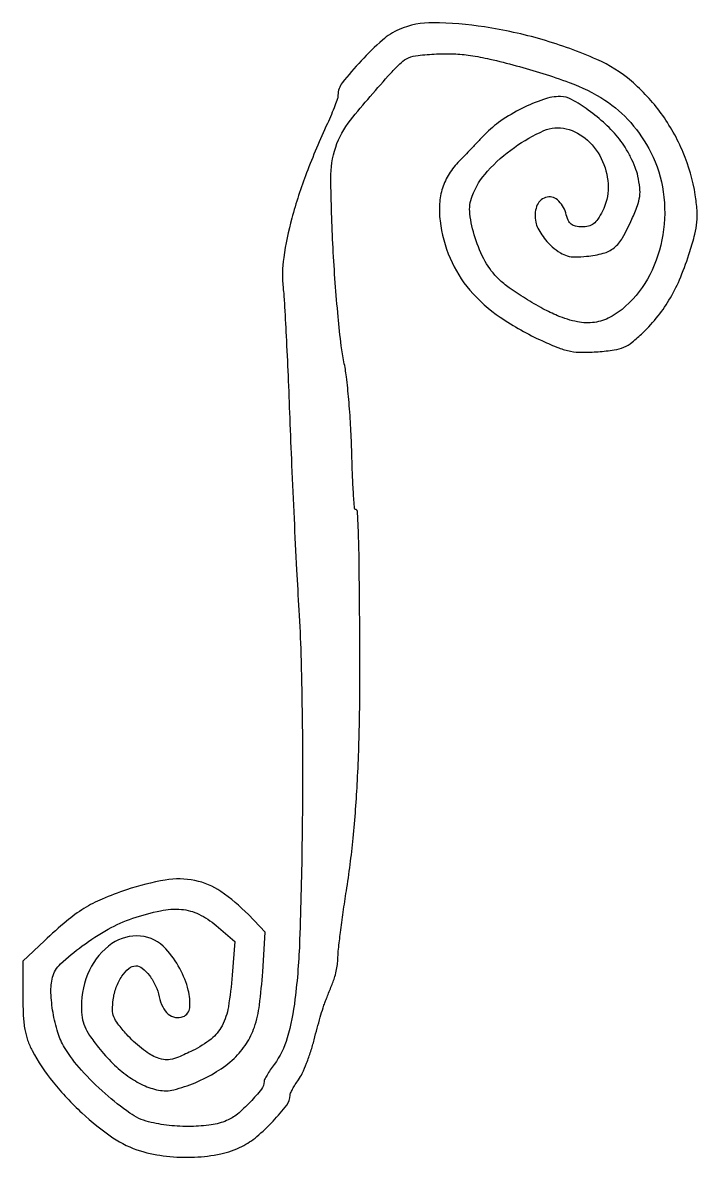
# Model space of a CAD drawing. Extents: x 0 to 156, y 0 to 261.
import ezdxf

# ---------------------------------------------------------------- set-up
doc = ezdxf.new("R2010")
doc.units = 0

msp = doc.modelspace()

# ---------------------------------------------------------------- linework, layer by layer
msp.add_lwpolyline([(87.068482, 259.432809, 0.078381), (83.221824, 256.989848, 0.024742), (78.328204, 252.228145, 0.020593), (73.983768, 247.157371, 0.168371), (73, 244.318763, -0.080612), (72.875349, 243.550632, -0.008955), (72.281482, 241.869984, -0.010717), (71.490648, 239.884254, -0.008489), (70.553981, 237.772154, 0.017776), (65.772561, 226.426564, 0.025135), (62.396833, 215.997435, 0.028758), (60.514471, 206.95691, 0.064635), (60.383781, 199.965005, -0.013451), (60.667417, 196.576099, -0.001533), (61.078289, 188.90847, -0.001852), (61.505423, 179.781395, -0.001506), (61.897353, 170, 0.00158), (62.332249, 159.186308, 0.001085), (62.890887, 146.924315, 0.001094), (63.480191, 135.121011, 0.002226), (64.004864, 125.848733, -0.007926), (64.464784, 115.663252, -0.003796), (64.748652, 102.571927, -0.00358), (64.849256, 88.054871, -0.003443), (64.744602, 73.348733, -0.004961), (64.185124, 49.968036, -0.022194), (63.114283, 36.307154, -0.03858), (61.314677, 27.417089, -0.08913), (58.332858, 21.316722, 0.010019), (57.439344, 20.044797, 0.013481), (56.685277, 18.856347, 0.010548), (56.110037, 17.845451, 0.124702), (56, 17.411113, -0.167994), (55.383997, 15.629448, -0.02399), (52.816527, 12.664831, -0.027911), (49.854605, 9.887282, -0.075568), (47.400297, 8.393895, -0.063823), (43.853111, 7.418645, -0.031448), (39.182086, 7.053755, -0.030241), (34.144386, 7.282518, -0.035223), (29.426757, 8.12276, -0.092556), (25.150418, 10.090511, -0.02713), (19.45846, 14.600875, -0.027964), (13.981794, 20.021502, -0.047774), (10.147075, 25.181056, -0.060327), (8.574012, 28.673806, -0.033276), (7.47698, 33.232938, -0.033343), (7.003255, 37.818388, -0.070664), (7.376042, 41.362134, -0.145087), (9.192297, 44.433274, -0.028468), (14.186641, 48.569119, -0.030795), (20.16141, 52.425402, -0.046696), (25.808785, 54.935584, -0.028916), (32.203017, 56.685424, -0.073663), (36.990176, 56.983777, -0.091521), (41.017006, 55.880795, -0.064605), (44.953404, 53.307889), (49.266806, 49.615778), (48.668752, 41.860372, -0.021271), (47.791654, 34.55548, -0.080054), (46.337386, 30.193412, -0.105737), (43.823833, 27.161902, -0.053258), (39.598371, 24.504327, -0.011358), (36.328788, 22.995719, -0.059058), (34.429071, 22.425494, -0.091706), (32.857422, 22.440067, -0.050174), (31.006403, 22.997348, -0.050242), (29.609459, 23.74803, -0.019411), (27.833506, 25.049209, -0.018986), (26.003375, 26.619393, -0.022258), (24.396486, 28.246258, -0.017565), (22.393508, 30.626278, -0.073532), (21.47001, 32.247998, -0.090988), (21.155401, 33.889332, -0.035324), (21.300942, 36.207026, -0.054367), (22.00642, 39.065598, -0.059508), (23.298497, 41.612634, -0.069268), (24.895196, 43.408893, -0.178312), (26.5, 44, -0.174724), (28.000946, 43.45898, -0.057695), (29.646708, 41.739932, -0.052965), (31.060072, 39.395542, -0.058807), (31.889399, 36.886396, 0.064193), (32.691625, 34.543909, 0.104457), (33.986004, 32.897697, 0.130857), (35.608344, 32.141676, 0.136401), (37.364077, 32.309468, 0.286637), (38.900378, 34.346888, 0.083994), (38.573581, 38.432504, 0.063934), (36.626242, 43.378149, 0.056315), (33.423975, 47.908465, 0.191414), (27.586846, 50.834871, 0.173303), (21.031984, 49.114081, 0.134518), (15.85944, 43.015718, 0.109436), (14, 34.621916, 0.036814), (14.185041, 32.112145, 0.062035), (14.749618, 30.080884, 0.050994), (15.881466, 27.993759, 0.017522), (17.919418, 25.22116, 0.030849), (21.216523, 21.541144, 0.040046), (24.68319, 18.630112, 0.044463), (28.215624, 16.562392, 0.060904), (31.710459, 15.407908, 0.110527), (35.259935, 15.488726, 0.038741), (40.130613, 17.104806, 0.038077), (45.098237, 19.652786, 0.051645), (49.09936, 22.714984, 0.057869), (51.94184, 26.098295, 0.066119), (53.783425, 29.90006, 0.047803), (54.939142, 34.984337, 0.01564), (55.682017, 42.642413), (56.281011, 51.784826), (52.390505, 55.786262, 0.050242), (46.083055, 61.088767, 0.099808), (40.092853, 63.61926, 0.092575), (33.28756, 63.72897, 0.038861), (24.369658, 61.488048, 0.019401), (18.784649, 59.368818, 0.038493), (14.583172, 57.18996, 0.035659), (10.566948, 54.28224, 0.014397), (5.506926, 49.783653), (0.5, 45.067305), (0.527137, 36.783653, 0.011666), (0.642251, 32.458277, 0.03088), (0.987041, 29.383796, 0.040371), (1.633216, 26.895953, 0.038384), (2.67898, 24.5, 0.048539), (7.488226, 17.243382, 0.035417), (14.108051, 10.181302, 0.036213), (21.258619, 4.463539, 0.077601), (27.611812, 1.416313, 0.045521), (33.570583, 0.200005, 0.03877), (39.985386, -0.010952, 0.040176), (46.045697, 0.75017, 0.06604), (50.915091, 2.456973, 0.058027), (54.312092, 4.706686, 0.028742), (58.071225, 8.267718, 0.024729), (61.230581, 11.976763, 0.165509), (62, 14.237495, -0.109617), (62.106111, 14.715688, -0.015197), (62.566797, 15.629128, -0.016804), (63.190705, 16.69126, -0.013527), (63.929522, 17.790493, 0.046937), (64.783915, 19.265517, 0.01479), (65.781122, 21.613457, 0.014628), (66.744458, 24.312736, 0.015723), (67.523301, 27, -0.003517), (68.217801, 29.635188, -0.003867), (68.92831, 32.178125, -0.003609), (69.567897, 34.341862, -0.019495), (69.969268, 35.5, -0.000978), (70.347922, 36.463225, -0.000433), (70.851675, 37.734134, -0.000428), (71.387781, 39.079901, -0.000577), (71.875488, 40.297053, 0.029164), (72.306538, 41.580792, 0.01795), (72.669675, 43.133518, 0.017981), (72.919116, 44.700244, 0.030492), (73, 46.025327, -0.028182), (73.100803, 47.812349, -0.003457), (73.568078, 51.700321, -0.004083), (74.19339, 56.314781, -0.003361), (74.933881, 61.228274, 0.01472), (76.483131, 73.374412, 0.011475), (77.473363, 86.645059, 0.009635), (77.972145, 102.099735, 0.005317), (78.01676, 121, 0.000718), (77.86042, 137.102898, 0.006286), (77.691102, 144.24092, 0.005772), (77.48515, 148.543397, 0.392748), (77, 149.007233, -0.390581), (76.791684, 149.204904, -0.001294), (76.544767, 153.039544, -0.005677), (76.321625, 157.466744, -0.003414), (76.152398, 162.724093, 0.008191), (75.913224, 168.452066, 0.007556), (75.482359, 174.325627, 0.007569), (74.940194, 179.546502, 0.024781), (74.359534, 182.96686, -0.025639), (73.736014, 186.678257, -0.005127), (73.032655, 193.357003, -0.005408), (72.377115, 201.156167, -0.005021), (71.872017, 209.163362, -0.010282), (71.354894, 225.122026, -0.082797), (72.472319, 232.349826, -0.090829), (75.859126, 238.552804, -0.013572), (85.142056, 249.395132, -0.022192), (87.506746, 251.787473, -0.087569), (89.240997, 252.904324, -0.073056), (91.406051, 253.460842, -0.012579), (95.642056, 253.802957, -0.024173), (99.608314, 253.831095, -0.026251), (103.449937, 253.469952, -0.020749), (107.919003, 252.621048, -0.008294), (113.96334, 251.104718, -0.021902), (126.122609, 247.260903, -0.055724), (134.397525, 243.147576, -0.071486), (140.302372, 238.016759, -0.06031), (144.92764, 231.141838, -0.083012), (147.803562, 222.041771, -0.075713), (147.698372, 212.194804, -0.077137), (144.691125, 202.990533, -0.091988), (139.14999, 195.75, -0.059297), (135.58262, 193.226495, -0.089776), (131.980467, 192.040215, -0.085258), (128.055059, 192.162091, -0.048697), (123.508947, 193.560708, -0.026378), (120.129287, 195.187118, -0.013864), (116.103066, 197.540703, -0.013543), (112.345497, 200.023017, -0.039501), (109.949384, 202, -0.075701), (106.871993, 206.040771, -0.047542), (104.528994, 211.509935, -0.0484), (103.337252, 217.019748, -0.120481), (103.841811, 221.083932, -0.094854), (107.372829, 226.811446, -0.051742), (113.570562, 232.311169, -0.052336), (120.342455, 236.169001, -0.166298), (125.463536, 236.598508, -0.125625), (130.382315, 233.937848, -0.103054), (133.862218, 229.059592, -0.102099), (135.125097, 223.156379, -0.120904), (133.808745, 217.61874, -0.027763), (132.740132, 215.79294, -0.082278), (131.754626, 214.733433, -0.103602), (130.620259, 214.184191, -0.061188), (129.120771, 214, -0.049045), (127.615705, 214.147989, -0.129928), (126.651787, 214.618895, -0.113036), (125.967699, 215.551566, -0.032405), (125.361287, 217.25, 0.14406), (123.480841, 220.220913, 0.262711), (120.754346, 220.792179, 0.241132), (118.669788, 218.727918, 0.134112), (118.485067, 215.067992, 0.062507), (118.962135, 213.723849, 0.03137), (119.872328, 212.16549, 0.030566), (121.030845, 210.649283, 0.039451), (122.278086, 209.41946, 0.031495), (124.14336, 208.040695, 0.076261), (125.702903, 207.341735, 0.06903), (127.493764, 207.105283, 0.02231), (130.17139, 207.242447, 0.040999), (134.007536, 207.931577, 0.107382), (136.484648, 209.201235, 0.091927), (138.432342, 211.514222, 0.025041), (140.589777, 215.798918, 0.015879), (141.847408, 218.905748, 0.05381), (142.377975, 221.024558, 0.062574), (142.403827, 223.034499, 0.027091), (141.960208, 225.677562, 0.038605), (141.34231, 227.69193, 0.021525), (140.300416, 230.038571, 0.021363), (139.035116, 232.334936, 0.032258), (137.725904, 234.204844, 0.037522), (134.500191, 237.665126, 0.030042), (130.554523, 240.891175, 0.028972), (126.724887, 243.331814, 0.128061), (124.158809, 244, 0.082893), (120.264883, 243.349977, 0.033701), (115.295491, 241.259541, 0.033518), (110.422487, 238.387465, 0.053074), (106.73623, 235.246879, -0.000697), (104.995366, 233.417108, -0.000719), (103.267665, 231.611438, -0.000694), (101.766267, 230.051132, -0.003082), (100.877096, 229.140931, 0.055091), (98.554455, 226.208059, 0.062547), (97.04462, 222.957222, 0.060791), (96.35768, 219.355027, 0.047862), (96.471538, 215.381506, 0.069544), (98.78256, 206.803394, 0.076107), (103.315058, 199.47573, 0.067734), (110.321115, 193.210041, 0.041508), (120, 187.777741, 0.014851), (123.777369, 186.186151, 0.044452), (126.467937, 185.411799, 0.047781), (129.145042, 185.154291, 0.019294), (132.816322, 185.294526, 0.016973), (136.510163, 185.705135, 0.063803), (138.751122, 186.330366, 0.069864), (140.657445, 187.47053, 0.023019), (143.108604, 189.640171, 0.032566), (146.608711, 193.51128, 0.036511), (149.432378, 197.665211, 0.033509), (151.802899, 202.485779, 0.021115), (153.941922, 208.385757, 0.013757), (155.067039, 212.327057, 0.039325), (155.554412, 215.133434, 0.042972), (155.574584, 217.840336, 0.019137), (155.158915, 221.385757, 0.061095), (152.389107, 231.127412, 0.057388), (147.306059, 240.136195, 0.058937), (140.468389, 247.533667, 0.072772), (132.530252, 252.52904, 0.033803), (119.944046, 257.10638, 0.032642), (106.708649, 260.010092, 0.034026), (94.864091, 260.991653, 0.106407)], format="xyb", close=True)

doc.saveas('drawing.dxf')
